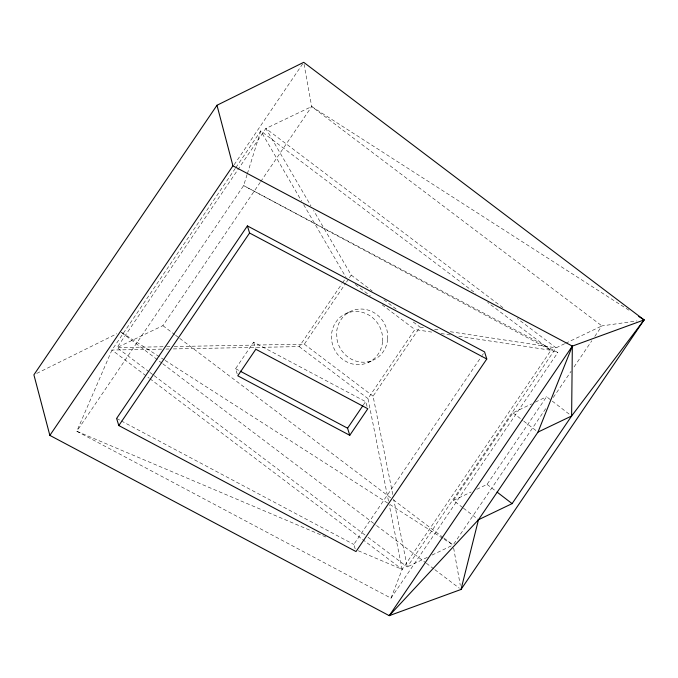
<?xml version="1.0" encoding="UTF-8"?>
<svg xmlns="http://www.w3.org/2000/svg" width="678" height="678" viewBox="0 0 678 678"><rect width="100%" height="100%" fill="white"/><g stroke="black" fill="none" stroke-linecap="round" stroke-linejoin="round"><path stroke-width="0.51" stroke-dasharray="3.39 2.54" d="M247.063 174.678L243.639 185.611L76.792 431.267L390.986 598.165L557.833 352.509L243.639 185.611L550.977 350.289L557.833 352.509M247.377 173.687L260.759 130.939L475.888 293.54M390.986 598.165L402.164 569.384L550.977 350.289L487.702 302.464M234.156 164.729L303.71 62.325M235.266 168.475L111.946 350.034L76.792 431.267L327.152 537.544M235.859 167.602L260.759 130.939L301.574 201.061M149.101 371.832L117.04 347.602L162.889 325.643L260.115 182.492M260.708 181.619L311.694 106.548L304.075 64.385M237.224 374.036L235.58 368.705L253.614 342.153L365.611 401.639L367.264 406.978M173.314 348.916L299.218 346.602L341.949 283.675M342.543 282.802L344.916 279.311M174.178 346.551L304.312 344.17L345.882 282.972M346.475 282.099L348.856 278.607M349.45 277.734L351.229 275.107L313.575 210.451M363.281 405.071L365.611 401.639M388.486 501.067L367.976 398.588L414.877 329.533L433.717 332.406M392.757 494.482L373.078 396.138L419.979 327.093L424.165 327.728M355.179 548.883L353.806 544.442L481.609 356.281M482.202 355.399L483.389 353.653M462.616 507.542L453.429 500.483L512.958 412.843L531.628 403.902M476.778 489.304L487.05 484.389L546.57 396.749L571.622 415.995M444.192 539.281L453.107 544.993L546.782 407.08M553.299 397.478L571.088 371.29M574.054 366.925L591.835 340.737M594.801 336.373L601.911 325.898L636.896 320.931M36.731 373.425L116.853 333.754M628.947 310.193L311.694 106.548L265.852 128.498L117.04 347.602L165.712 346.704M345.95 313.592L351.043 311.151M368.171 362.535L373.264 360.094M564.664 343.729L556.07 347.848L407.258 566.944L367.612 536.976M565.621 343.271L601.911 325.898L311.694 106.548M535.366 402.113L546.57 396.749M453.429 500.483L471.176 491.991M427.318 557.341L407.258 566.944L393.791 499.661M432.089 555.053L452.15 545.451M166.771 346.687L169.941 346.627M161.678 349.128L111.946 350.034L149.067 378.095M165.907 349.051L169.076 348.992M434.632 329.33L439.869 330.127M450.336 331.72L556.07 347.848L517.263 318.516M441.047 333.525L450.472 334.966M458.845 336.237L550.977 350.289M358.331 550.773L402.164 569.384L389.316 505.203M235.58 368.705L239.309 370.688M116.608 418.445L120.345 420.428M121.277 420.928L353.806 544.442M121.515 332.457L164.305 359.882M165.195 360.45L388.926 503.856M389.816 504.432L443.302 538.713M502.923 307.676L265.852 128.498L310.931 205.9M355.331 284.531L370.425 295.939M382.163 304.82L414.877 329.533M304.312 344.17L373.078 396.138M162.889 325.643L174.695 334.576M175.543 335.212L178.916 337.763M179.763 338.398L392.359 499.084M393.206 499.72L442.98 537.34M443.827 537.985L453.107 544.993M149.948 372.468L153.321 375.019M154.16 375.654L366.764 536.34M149.914 378.731L361.671 538.781M362.518 539.417L402.164 569.384M351.229 275.107L372.188 290.955M383.926 299.829L397.342 309.973M413.266 322.025L419.979 327.093M299.218 346.602L367.976 398.588M121.472 332.525L162.008 363.205M162.856 363.84L375.705 524.916M376.553 525.552L425.538 562.63M426.386 563.265L433.988 569.02M434.835 569.656L459.328 588.19M512.958 412.843L522.975 420.546M523.806 421.182L537.171 431.454M487.05 484.389L496.237 491.44M463.447 508.186L478.482 519.729M303.693 204.705L346.102 277.565M253.614 342.153L255.538 348.373M453.658 548.095L460.286 585.334M387.689 338.847L387.316 331.906A26.874 25.315 64.4 0 0 360.721 309.032A26.874 25.315 64.4 0 0 336.61 332.398L336.991 339.339A26.874 25.315 64.4 0 0 363.586 362.213A26.874 25.315 64.4 0 0 387.689 338.847M382.595 341.288L382.223 334.347A26.874 25.315 64.4 0 0 355.628 311.473A26.874 25.315 64.4 0 0 331.517 334.839L331.898 341.78A26.874 25.315 64.4 0 0 358.493 364.654A26.874 25.315 64.4 0 0 382.595 341.288"/><path stroke-width="1.02" d="M216.985 105.268L232.935 165.83L572.334 346.119L571.622 415.995L512.102 503.635L478.482 519.729L389.248 615.675L49.858 435.386L33.9 374.824L216.985 105.268L303.71 62.325L644.1 319.914L461.015 589.47L389.248 615.675L572.334 346.119L644.1 319.914L638.752 316.482M461.015 589.47L478.482 519.729L538.001 432.089L572.334 346.119M49.858 435.386L232.935 165.83M247.385 225.91L116.608 418.445L118.811 425.555L356.009 551.553L486.779 359.009L484.575 351.899L247.385 225.91L249.58 233.02L486.779 359.009M118.811 425.555L249.58 233.02M349.772 435.31L237.775 375.815L255.818 349.263L367.815 408.749L349.772 435.31L347.577 428.199L362.705 405.927M644.1 319.914L571.622 415.995L538.001 432.089M240.241 371.188L347.577 428.199M497.067 492.084L512.102 503.635"/></g></svg>
